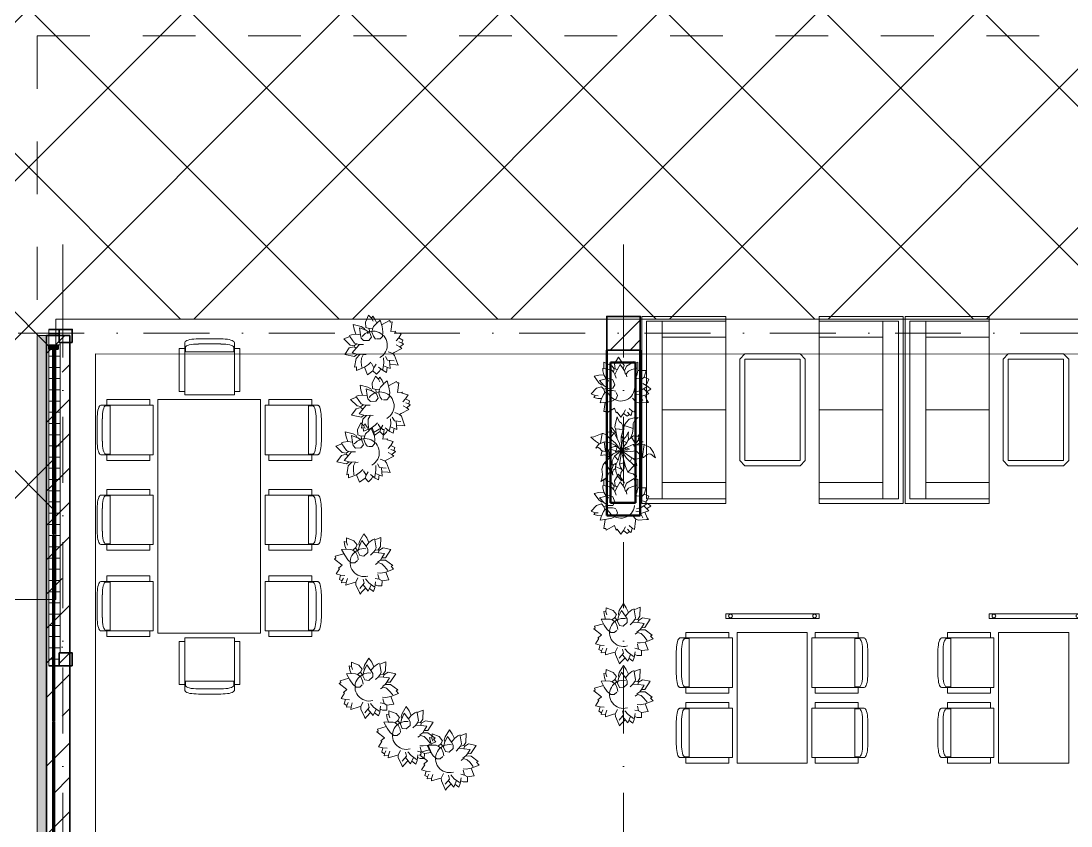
# Model space of a CAD drawing. Header units: millimetres. Extents: x -34838 to 729576, y -214038 to 121482.
# Drawn here: x 525731 to 536970, y -47505 to -38895 of the extents above; entities that cross this region are included whole.
import ezdxf
from ezdxf.enums import TextEntityAlignment as Align

# ---------------------------------------------------------------- set-up
doc = ezdxf.new("R2010")
doc.units = ezdxf.units.MM
doc.header["$MEASUREMENT"] = 0
doc.linetypes.add('Штриховая', pattern=[1128.888893, 564.444447, -564.444447])
doc.linetypes.add('Штрихпунктирная', pattern=[1340.555525, 705.555534, -352.777767, 0, -282.222223])
for name, color, linetype, lineweight in [('0_Ном._пера__150', 7, 'Continuous', 50), ('_ ГП _СПОРУДИ.3Д_Ном._пера__1', 7, 'Continuous', 13), ('А _ ОСІ КООРДИНАЦІЙНІ.3D_Ном._пера__105', 7, 'Continuous', 13), ('А _ ОСІ КООРДИНАЦІЙНІ.3D_Ном._пера__25', 7, 'Continuous', 0), ('АБ _ 0 _ СТІНИ _ ЗОВНІШНІ .3D_Ном._пера__1', 7, 'Continuous', 13), ('АБ _ 0 _ СТІНИ _ ЗОВНІШНІ .3D_Ном._пера__27', 7, 'Continuous', 35), ('АБ _ 0 _ СТІНИ _ ЗОВНІШНІ .3D_Ном._пера__67', 7, 'Continuous', 15), ('АБ _ 0 _ СТІНИ _ НАВІСНІ .3D_Ном._пера__27', 7, 'Continuous', 35), ('АБ _ 1 _ КОЛОНИ _ КБ.3D_Ном._пера__28', 7, 'Continuous', 35), ('АП _ 0 _ МЕБЛІ .3D_Ном._пера__1', 7, 'Continuous', 13), ('АП _ 0 _ МЕБЛІ .3D_Ном._пера__19', 255, 'Continuous', 13), ('АП _ ТЕП _ ЗОНИ ПРИМІЩЕНЬ .3D_Ном._пера__122', 255, 'Continuous', 0)]:
    doc.layers.add(name, color=color, linetype=linetype, lineweight=lineweight)
for name, color, linetype, lineweight, true_color in [('0_Ном._пера__54', 7, 'Continuous', 15, 0x5f5f5f), ('_ ГП _СПОРУДИ.3Д_Ном._пера__253', 7, 'Continuous', 13, 0xdadada), ('АП _ 0 _ ОБЛАДНАННЯ (НИЖНЄ).3D_Ном._пера__4', 7, 'Continuous', 15, 0x969696)]:
    doc.layers.add(name, color=color, linetype=linetype, lineweight=lineweight, true_color=true_color)
for name, color, linetype in [('_ ГП _СПОРУДИ.3Д', 7, 'Continuous'), ('А _ ОСІ КООРДИНАЦІЙНІ.3D', 7, 'Continuous'), ('АБ _ 0 _ СТІНИ _ ЗОВНІШНІ .3D', 7, 'Continuous'), ('АБ _ 0 _ СТІНИ _ НАВІСНІ .3D', 7, 'Continuous'), ('АБ _ 1 _ КОЛОНИ _ КБ.3D', 7, 'Continuous'), ('АП _ 0 _ МЕБЛІ .3D', 7, 'Continuous'), ('АП _ 0 _ ОБЛАДНАННЯ (НИЖНЄ).3D', 7, 'Continuous')]:
    doc.layers.add(name, color=color, linetype=linetype)
doc.styles.add('СГЕНЕРИР_СТИЛЬ_1', font='Arial.ttf')
pattern_1 = [(0, (0, 0), (0, 120), [])]
pattern_2 = [(45, (0, 0), (-318.198, 318.198), []), (45, (-106.07, 106.07), (-318.198, 318.198), [])]

# ---------------------------------------------------------------- blocks, each defined once
blk = doc.blocks.new('Перекрытие_2_4', base_point=(-3125, 12148))
at = {"layer": '_ ГП _СПОРУДИ.3Д_Ном._пера__253', "linetype": 'Continuous', "lineweight": 13, "true_color": 0xdadada}
h = blk.add_hatch(dxfattribs=at)
h.set_pattern_fill('Г___ТРОТУАРИ_М500_0004', color=254, style=0, pattern_type=2)
h.set_pattern_definition([(45, (-275, 12150), (-848.528, 848.528), []), (315, (-275, 12150), (848.528, 848.528), [])])
h.paths.add_polyline_path([(-3125, 12148), (-3125, 10008), (-2650, 9430), (-2650, 9150), (-75, 9150), (-75, 12150), (70932, 12150), (96193, 12150), (96203, 17088), (94983, 22022), (80176, 15996), (78930, 17528), (76339, 16080), (47497, 16080), (47497, 16180), (42497, 16180), (42497, 16080), (32905, 16080), (30405, 16080), (-1129, 16080), (-3125, 16080), (-3125, 12148)])
at = {"layer": '_ ГП _СПОРУДИ.3Д_Ном._пера__1', "color": 7, "linetype": 'Continuous', "lineweight": 13, "flags": 128}
blk.add_lwpolyline([(-3125, 12148), (-3125, 10008), (-2650, 9430), (-2650, 9150), (-75, 9150), (-75, 12150), (70932, 12150), (96193, 12150), (96203, 17088), (94983, 22022), (80176, 15996), (78930, 17528), (76339, 16080), (47497, 16080), (47497, 16180), (42497, 16180), (42497, 16080), (32905, 16080), (30405, 16080), (-1129, 16080), (-3125, 16080), (-3125, 12148)], close=True, dxfattribs=at)
blk = doc.blocks.new('Стена_6_4', base_point=(-100, -2075))
at = {"layer": 'АБ _ 0 _ СТІНИ _ ЗОВНІШНІ .3D', "linetype": 'Continuous', "lineweight": 0, "true_color": 0x000000}
h = blk.add_hatch(dxfattribs=at)
h.set_pattern_fill('М___ІЗОЛЯЦІЯ_ПІНОПЛАСТ_0004', color=18, style=0, pattern_type=2)
h.set_pattern_definition([(90, (0, 0), (-86.60254, 0), [50, -100]), (90, (-43.3, 75), (-86.60254, 0), [50, -100]), (150, (-2e-13, 50), (43.3013, 75), [50, -100]), (150, (-86.6, 50), (43.3013, 75), [50, -100]), (210, (0, 0), (-43.3013, 75), [50, -100]), (210, (-86.6, -3e-13), (-43.3013, 75), [50, -100])])
h.paths.add_polyline_path([(-275, 11975), (-275, -1950), (-175, -1950), (-175, 11975)])
h = blk.add_hatch(dxfattribs=at)
h.set_pattern_fill('М___БЕТОН_АРМОВАНИЙ___З__C5', color=18, style=0, pattern_type=2)
h.set_pattern_definition([(45, (0, 0), (-367.696, 367.696), []), (45, (-183.85, 183.85), (-367.696, 367.696), [390, -130, 0, -130])])
h.paths.add_polyline_path([(-175, 11975), (-175, -1950), (75, -1950), (75, 11975)])
at = {"layer": 'АБ _ 0 _ СТІНИ _ ЗОВНІШНІ .3D_Ном._пера__27', "color": 7, "linetype": 'Continuous', "lineweight": 35}
for p, q in [((-175, 11975), (-175, -1950)), ((75, -1950), (75, 11975))]:
    blk.add_line(p, q, dxfattribs=at)
at = {"layer": 'АБ _ 0 _ СТІНИ _ ЗОВНІШНІ .3D_Ном._пера__27', "color": 7, "linetype": 'Continuous', "lineweight": 35, "flags": 128}
blk.add_lwpolyline([(-175, 11975), (75, 11975)], dxfattribs=at)
at = {"layer": 'АБ _ 0 _ СТІНИ _ ЗОВНІШНІ .3D_Ном._пера__67', "color": 7, "linetype": 'Continuous', "lineweight": 15}
blk.add_line((-275, 11975), (-275, -1950), dxfattribs=at)
at = {"layer": 'АБ _ 0 _ СТІНИ _ ЗОВНІШНІ .3D_Ном._пера__67', "color": 7, "linetype": 'Continuous', "lineweight": 15, "flags": 128}
for points in [[(-275, 11975), (-175, 11975)], [(-275, -1950), (-175, -1950)]]:
    blk.add_lwpolyline(points, dxfattribs=at)
blk = doc.blocks.new('Стена_11_4', base_point=(-30, 5050))
at = {"layer": 'АБ _ 0 _ СТІНИ _ ЗОВНІШНІ .3D', "linetype": 'Continuous', "lineweight": 0, "true_color": 0x000000}
h = blk.add_hatch(dxfattribs=at)
h.set_pattern_fill('М___ФАНЕРА_1_0004', color=18, style=0, pattern_type=2)
h.set_pattern_definition(pattern_1)
h.paths.add_polyline_path([(-40, 12040), (-150, 12040), (-150, 8440), (-30, 8440), (-40, 8440), (-40, 8580), (-30, 8580), (-30, 11900), (-40, 11900)])
h = blk.add_hatch(dxfattribs=at)
h.set_pattern_fill('М___ФАНЕРА_1_0004', color=18, style=0, pattern_type=2)
h.set_pattern_definition(pattern_1)
h.paths.add_polyline_path([(-150, 5050), (-150, 1400), (-30, 1400), (-40, 1400), (-40, 1540), (-30, 1540), (-30, 4910), (-40, 4910), (-40, 5050)])
at = {"layer": 'АБ _ 0 _ СТІНИ _ ЗОВНІШНІ .3D_Ном._пера__1', "color": 7, "linetype": 'Continuous', "lineweight": 13, "flags": 128}
for points in [[(-150, 12040), (-150, 8440)], [(-30, 11900), (-30, 8580)], [(-150, 5050), (-150, 1400)], [(-30, 4910), (-30, 1540)]]:
    blk.add_lwpolyline(points, dxfattribs=at)
at = {"layer": 'АБ _ 0 _ СТІНИ _ ЗОВНІШНІ .3D_Ном._пера__27', "color": 7, "linetype": 'Continuous', "lineweight": 35}
for p, q in [((-30, 8440), (-150, 8440)), ((-40, 5050), (-150, 5050))]:
    blk.add_line(p, q, dxfattribs=at)
at = {"layer": 'АБ _ 0 _ СТІНИ _ ЗОВНІШНІ .3D_Ном._пера__27', "color": 7, "linetype": 'Continuous', "lineweight": 35, "flags": 128}
for points in [[(-40, 12040), (-150, 12040)], [(-150, 1400), (-30, 1400)]]:
    blk.add_lwpolyline(points, dxfattribs=at)
blk = doc.blocks.new('Колонна_1_4', base_point=(6000, 12000))
at = {"layer": 'АБ _ 1 _ КОЛОНИ _ КБ.3D', "linetype": 'Continuous', "lineweight": 0, "true_color": 0x000000}
h = blk.add_hatch(dxfattribs=at)
h.set_pattern_fill('М___МЕТАЛ_СТАЛЬ_0004', color=18, style=0, pattern_type=2)
h.set_pattern_definition(pattern_2)
h.paths.add_polyline_path([(5820, 11820), (6180, 11820), (6180, 12180), (5820, 12180)])
at = {"layer": 'АБ _ 1 _ КОЛОНИ _ КБ.3D_Ном._пера__28', "color": 7, "linetype": 'Continuous', "lineweight": 35, "flags": 128}
blk.add_lwpolyline([(5820, 11820), (6180, 11820), (6180, 12180), (5820, 12180)], close=True, dxfattribs=at)
blk = doc.blocks.new('Колонна_39_4', base_point=(30, 8510))
at = {"layer": 'АБ _ 1 _ КОЛОНИ _ КБ.3D', "linetype": 'Continuous', "lineweight": 0, "true_color": 0x000000}
h = blk.add_hatch(dxfattribs=at)
h.set_pattern_fill('М___МЕТАЛ_СТАЛЬ_0004', color=18, style=0, pattern_type=2)
h.set_pattern_definition(pattern_2)
h.paths.add_polyline_path([(100, 8440), (100, 8580), (-40, 8580), (-40, 8440)])
at = {"layer": 'АБ _ 1 _ КОЛОНИ _ КБ.3D_Ном._пера__28', "color": 7, "linetype": 'Continuous', "lineweight": 35, "flags": 128}
blk.add_lwpolyline([(100, 8440), (-40, 8440), (-40, 8580), (100, 8580)], close=True, dxfattribs=at)
blk = doc.blocks.new('Колонна_43_4', base_point=(30, 11970))
at = {"layer": 'АБ _ 1 _ КОЛОНИ _ КБ.3D', "linetype": 'Continuous', "lineweight": 0, "true_color": 0x000000}
h = blk.add_hatch(dxfattribs=at)
h.set_pattern_fill('М___МЕТАЛ_СТАЛЬ_0004', color=18, style=0, pattern_type=2)
h.set_pattern_definition(pattern_2)
h.paths.add_polyline_path([(100, 11900), (100, 12040), (-40, 12040), (-40, 11900)])
at = {"layer": 'АБ _ 1 _ КОЛОНИ _ КБ.3D_Ном._пера__28', "color": 7, "linetype": 'Continuous', "lineweight": 35, "flags": 128}
blk.add_lwpolyline([(100, 11900), (-40, 11900), (-40, 12040), (100, 12040)], close=True, dxfattribs=at)
blk = doc.blocks.new('Модель Комнатного Растения 22')
at = {"layer": 'АП _ 0 _ ОБЛАДНАННЯ (НИЖНЄ).3D_Ном._пера__4', "color": 252, "linetype": 'Continuous', "lineweight": 15, "true_color": 0x969696}
for p, q in [((-183, 176), (-183, 267)), ((-183, 267), (-146, 254)), ((-146, 254), (-144, 273)), ((-144, 273), (-62, 224)), ((-37, 231), (23, 319)), ((-25, 196), (-37, 231)), ((-25, 196), (7, 240)), ((7, 240), (39, 183)), ((23, 319), (68, 249)), ((68, 249), (60, 196)), ((71, 193), (94, 228)), ((94, 228), (182, 267)), ((182, 267), (182, 199)), ((-252, 105), (-271, 176)), ((-271, 176), (-183, 176)), ((-183, 177), (-171, 124)), ((-174, 203), (-119, 186)), ((-171, 124), (-157, 93)), ((-119, 186), (-83, 170)), ((-83, 170), (-57, 139)), ((-57, 139), (-65, 107)), ((-62, 224), (-40, 172)), ((-40, 172), (-50, 134)), ((-40, 172), (-25, 196)), ((60, 196), (39, 183)), ((39, 183), (64, 135)), ((64, 135), (48, 95)), ((64, 135), (79, 161)), ((79, 161), (71, 193)), ((96, 179), (77, 157)), ((182, 199), (96, 179)), ((179, 129), (155, 86)), ((191, 174), (179, 129)), ((179, 129), (234, 126)), ((192, 201), (191, 174)), ((234, 126), (286, 115)), ((286, 115), (234, 45)), ((-323, -22), (-291, 5)), ((-302, 84), (-252, 105)), ((-302, 84), (-284, 42)), ((-291, 5), (-238, 37)), ((-284, 42), (-265, 21)), ((-279, 3), (-218, -35)), ((-252, 105), (-226, 83)), ((-226, 83), (-172, 90)), ((-226, 83), (-201, 48)), ((84, 78), (64, 24)), ((64, 24), (86, -13)), ((118, 92), (84, 78)), ((155, 86), (118, 92)), ((136, -15), (177, 14)), ((227, 68), (155, 86)), ((177, 14), (227, 68)), ((181, -25), (205, 3)), ((206, 24), (184, 21)), ((205, 3), (259, -14)), ((234, 45), (206, 24)), ((-323, -22), (-277, -50)), ((-300, -73), (-247, -19)), ((-300, -73), (-216, -100)), ((-284, -145), (-258, -87)), ((-238, -145), (-205, -82)), ((-218, -35), (-168, -52)), ((-205, -82), (-161, -76)), ((35, -92), (48, -58)), ((50, -127), (35, -92)), ((87, -38), (51, -46)), ((86, -13), (136, -15)), ((134, -39), (87, -38)), ((170, -62), (134, -39)), ((152, -17), (181, -25)), ((181, -25), (170, -62)), ((185, -79), (170, -62)), ((206, -127), (185, -79)), ((274, -92), (240, -94)), ((288, -112), (244, -122)), ((259, -14), (315, -74)), ((315, -74), (274, -92)), ((274, -92), (288, -112)), ((-296, -166), (-284, -145)), ((-277, -166), (-296, -166)), ((-277, -166), (-187, -170)), ((-187, -170), (-161, -160)), ((-161, -160), (-125, -121)), ((-161, -160), (-158, -178)), ((-158, -178), (-149, -270)), ((94, -150), (50, -127)), ((150, -162), (94, -150)), ((221, -170), (150, -162)), ((179, -261), (168, -164)), ((244, -122), (205, -124)), ((205, -124), (221, -170)), ((-149, -270), (-124, -257)), ((-124, -257), (-89, -229)), ((-124, -257), (-111, -304)), ((-111, -304), (-93, -293)), ((-93, -293), (-71, -268)), ((-93, -293), (-68, -313)), ((-68, -313), (-30, -283)), ((-30, -283), (-50, -244)), ((-30, -283), (0, -323)), ((0, -323), (38, -268)), ((38, -268), (48, -277)), ((48, -277), (65, -228)), ((65, -228), (155, -280)), ((155, -280), (160, -262)), ((160, -262), (179, -261))]:
    blk.add_line(p, q, dxfattribs=at)
blk.add_arc((0, 0), 150, 186.1323, 29.8574, dxfattribs=at)
blk = doc.blocks.new('Модель Комнатного Растения 22_2')
at = {"layer": 'АП _ 0 _ ОБЛАДНАННЯ (НИЖНЄ).3D_Ном._пера__4', "color": 252, "linetype": 'Continuous', "lineweight": 15, "true_color": 0x969696}
for p, q in [((-182, 353), (-138, 349)), ((-182, 353), (-147, 326)), ((-182, 353), (-138, 349)), ((-182, 353), (-147, 326)), ((-138, 349), (-87, 334)), ((-138, 349), (-87, 334)), ((19, 309), (37, 339)), ((19, 309), (37, 339)), ((37, 339), (41, 361)), ((37, 339), (41, 361)), ((41, 361), (64, 279)), ((41, 361), (64, 279)), ((-147, 326), (-128, 291)), ((-147, 326), (-128, 291)), ((-128, 291), (-128, 235)), ((-128, 291), (-128, 235)), ((-128, 235), (-34, 268)), ((-128, 235), (-34, 268)), ((-128, 235), (-120, 186)), ((-128, 235), (-120, 186)), ((-87, 334), (-52, 301)), ((-87, 334), (-52, 301)), ((-52, 301), (-34, 268)), ((-52, 301), (-34, 268)), ((-34, 268), (-21, 170)), ((-34, 268), (-21, 170)), ((-20, 224), (57, 233)), ((-20, 224), (57, 233)), ((-19, 227), (-18, 266)), ((-19, 227), (-18, 266)), ((-19, 227), (62, 234)), ((-19, 227), (62, 234)), ((-18, 266), (-4, 294)), ((-18, 266), (-4, 294)), ((-4, 294), (19, 309)), ((-4, 294), (19, 309)), ((44, 133), (62, 234)), ((44, 133), (62, 234)), ((62, 234), (66, 246)), ((62, 234), (66, 246)), ((63, 197), (95, 240)), ((63, 197), (95, 240)), ((64, 279), (66, 246)), ((64, 279), (66, 246)), ((95, 240), (115, 257)), ((95, 240), (115, 257)), ((98, 199), (115, 257)), ((98, 199), (115, 257)), ((-198, 174), (-183, 155)), ((-198, 174), (-182, 107)), ((-198, 174), (-183, 155)), ((-198, 174), (-182, 107)), ((-183, 155), (-158, 154)), ((-183, 155), (-158, 154)), ((-158, 154), (-132, 156)), ((-158, 154), (-132, 156)), ((-154, 73), (-109, 142)), ((-154, 73), (-109, 142)), ((-132, 156), (-109, 142)), ((-132, 156), (-109, 142)), ((-120, 186), (-100, 134)), ((-120, 186), (-100, 134)), ((-109, 142), (-73, 108)), ((-109, 142), (-73, 108)), ((-79, 124), (-75, 165)), ((-79, 124), (-75, 165)), ((-79, 124), (-62, 82)), ((-79, 124), (-62, 82)), ((-78, 202), (-75, 165)), ((-78, 202), (-49, 148)), ((-78, 202), (-75, 165)), ((-78, 202), (-49, 148)), ((-49, 148), (-16, 107)), ((-49, 148), (-16, 107)), ((-21, 170), (-17, 110)), ((-21, 170), (-17, 110)), ((-20, 224), (0, 148)), ((-20, 224), (0, 148)), ((-19, 146), (-9, 148)), ((-19, 146), (-9, 148)), ((-17, 136), (-8, 138)), ((-17, 136), (-8, 138)), ((-9, 148), (-1, 148)), ((-9, 148), (-1, 148)), ((-8, 138), (-2, 138)), ((-8, 138), (-2, 138)), ((-2, 23), (0, 148)), ((-2, 23), (0, 148)), ((20, 85), (75, 190)), ((20, 85), (75, 190)), ((48, 148), (51, 146)), ((48, 148), (51, 146)), ((52, 177), (63, 197)), ((52, 177), (63, 197)), ((59, 79), (121, 129)), ((59, 79), (121, 129)), ((75, 190), (121, 129)), ((75, 190), (121, 129)), ((76, 188), (99, 198)), ((76, 188), (99, 198)), ((99, 198), (117, 199)), ((99, 198), (117, 199)), ((117, 199), (140, 197)), ((117, 199), (140, 197)), ((121, 129), (139, 146)), ((121, 129), (139, 146)), ((139, 146), (152, 174)), ((139, 146), (152, 174)), ((140, 197), (159, 206)), ((140, 197), (159, 206)), ((148, 165), (193, 182)), ((148, 165), (193, 182)), ((152, 174), (159, 206)), ((152, 174), (159, 206)), ((193, 182), (204, 183)), ((193, 182), (204, 183)), ((204, 183), (222, 78)), ((204, 183), (258, 162)), ((204, 183), (222, 78)), ((204, 183), (258, 162)), ((258, 162), (294, 147)), ((258, 162), (294, 147)), ((276, 102), (324, 145)), ((276, 102), (324, 145)), ((294, 147), (324, 145)), ((294, 147), (324, 145)), ((-345, -21), (-312, 33)), ((-345, -21), (-312, 33)), ((-312, 33), (-247, 65)), ((-312, 33), (-247, 65)), ((-247, 65), (-230, -64)), ((-247, 65), (-156, 58)), ((-247, 65), (-230, -64)), ((-247, 65), (-156, 58)), ((-237, 94), (-212, 98)), ((-237, 94), (-212, 98)), ((-237, 94), (-196, 79)), ((-237, 94), (-196, 79)), ((-212, 98), (-183, 110)), ((-212, 98), (-183, 110)), ((-196, 79), (-167, 60)), ((-196, 79), (-167, 60)), ((-182, 107), (-154, 73)), ((-182, 107), (-154, 73)), ((-156, 58), (-137, 54)), ((-156, 58), (-137, 54)), ((-154, 73), (-119, 63)), ((-154, 73), (-119, 63)), ((-140, 42), (-132, 66)), ((-140, 42), (-132, 66)), ((-119, 63), (-59, 31)), ((-119, 63), (-59, 31)), ((-88, 16), (-48, 34)), ((-88, 16), (-48, 34)), ((-88, 16), (-72, 6)), ((-88, 16), (-72, 6)), ((-72, 6), (-49, 7)), ((-72, 6), (-49, 7)), ((-64, 83), (-16, 107)), ((-64, 83), (-16, 107)), ((-64, 83), (-62, 82)), ((-64, 83), (-62, 82)), ((-62, 82), (-16, 107)), ((-62, 82), (-16, 107)), ((-62, 82), (-27, 42)), ((-62, 82), (-27, 42)), ((-49, 7), (-48, 34)), ((-49, 7), (-48, 34)), ((-49, 7), (-1, -2)), ((-49, 7), (-1, -2)), ((-48, 34), (-6, 2)), ((-48, 34), (-6, 2)), ((-27, 42), (-8, 12)), ((-27, 42), (-8, 12)), ((-16, 107), (0, 5)), ((-16, 107), (0, 5)), ((-6, 12), (1, -2)), ((-6, 12), (1, -2)), ((-5, 1), (1, -2)), ((-5, 1), (1, -2)), ((0, 4), (20, 85)), ((0, 4), (20, 85)), ((0, 3), (17, 17)), ((0, 3), (17, 17)), ((0, 0), (8, 2)), ((0, 0), (8, 2)), ((7, 9), (59, 79)), ((7, 9), (59, 79)), ((8, 8), (43, 42)), ((8, 8), (43, 42)), ((43, 42), (56, -12)), ((43, 42), (71, 42)), ((43, 42), (56, -12)), ((43, 42), (71, 42)), ((47, 43), (64, 57)), ((47, 43), (64, 57)), ((64, 57), (118, 83)), ((64, 57), (118, 83)), ((65, -3), (82, 4)), ((65, -3), (82, 4)), ((71, 42), (104, 33)), ((71, 42), (104, 33)), ((82, 4), (123, 18)), ((82, 4), (123, 18)), ((104, 33), (123, 18)), ((104, 33), (123, 18)), ((110, 13), (137, 8)), ((110, 13), (137, 8)), ((118, 83), (181, 93)), ((118, 83), (181, 93)), ((130, -71), (137, 6)), ((130, -71), (137, 6)), ((137, 8), (167, -10)), ((137, 8), (167, -10)), ((167, -10), (181, 93)), ((167, -10), (181, 93)), ((181, 93), (243, 66)), ((181, 93), (243, 66)), ((188, -8), (211, 0)), ((188, -8), (211, 0)), ((211, 0), (229, 21)), ((211, 0), (229, 21)), ((229, 21), (247, 33)), ((229, 21), (247, 33)), ((233, 71), (276, 102)), ((233, 71), (276, 102)), ((243, 66), (271, 27)), ((243, 66), (271, 27)), ((247, 33), (271, 27)), ((247, 33), (271, 27)), ((-368, -78), (-345, -21)), ((-368, -78), (-345, -21)), ((-368, -78), (-317, -37)), ((-368, -78), (-317, -37)), ((-317, -37), (-297, -35)), ((-317, -37), (-297, -35)), ((-297, -35), (-277, -43)), ((-297, -35), (-277, -43)), ((-277, -43), (-257, -61)), ((-277, -43), (-257, -61)), ((-257, -61), (-234, -69)), ((-257, -61), (-234, -69)), ((-246, -75), (-213, -57)), ((-246, -75), (-213, -57)), ((-246, -75), (-158, -93)), ((-246, -75), (-158, -93)), ((-213, -57), (-160, -2)), ((-213, -57), (-160, -2)), ((-164, -137), (-153, -110)), ((-164, -137), (-153, -110)), ((-160, -2), (-158, -93)), ((-160, -2), (-73, -15)), ((-160, -2), (-158, -93)), ((-160, -2), (-73, -15)), ((-158, -93), (-118, -82)), ((-158, -93), (-118, -82)), ((-153, -110), (-129, -86)), ((-153, -110), (-129, -86)), ((-141, -160), (-58, -82)), ((-141, -160), (-58, -82)), ((-118, -82), (-9, -4)), ((-118, -82), (-9, -4)), ((-114, -82), (-98, -117)), ((-114, -82), (-98, -117)), ((-73, -15), (-9, -4)), ((-73, -15), (-9, -4)), ((-72, -14), (-71, -14)), ((-72, -14), (-71, -14)), ((-65, -13), (-63, -12)), ((-65, -13), (-63, -12)), ((-59, -11), (-54, -10)), ((-59, -11), (-54, -10)), ((-58, -82), (-5, -2)), ((-58, -82), (-5, -2)), ((-52, -10), (-20, -3)), ((-52, -10), (-20, -3)), ((-35, -126), (-1, -2)), ((-35, -126), (-1, -2)), ((-4, -1), (-2, -1)), ((-4, -1), (-2, -1)), ((-3, -1), (-1, -2)), ((-3, -1), (-1, -2)), ((-1, -2), (2, -64)), ((-1, -2), (2, -64)), ((2, -64), (17, -144)), ((2, -64), (17, -144)), ((4, -2), (28, -1)), ((4, -2), (28, -1)), ((4, -9), (18, -49)), ((4, -9), (18, -49)), ((6, -6), (70, -59)), ((6, -6), (70, -59)), ((10, -3), (84, -34)), ((10, -3), (84, -34)), ((18, -49), (31, -104)), ((18, -49), (31, -104)), ((28, -1), (56, -12)), ((28, -1), (56, -12)), ((31, -104), (70, -59)), ((31, -104), (70, -59)), ((31, -104), (48, -130)), ((31, -104), (48, -130)), ((56, -12), (65, -3)), ((56, -12), (65, -3)), ((70, -59), (97, -110)), ((70, -59), (97, -110)), ((84, -34), (175, -128)), ((84, -34), (175, -128)), ((97, -110), (97, -158)), ((97, -110), (97, -158)), ((109, -58), (130, -71)), ((109, -58), (130, -71)), ((110, -62), (111, -59)), ((110, -62), (111, -59)), ((130, -71), (149, -55)), ((130, -71), (149, -55)), ((149, -55), (178, -47)), ((149, -55), (178, -47)), ((167, -10), (188, -8)), ((167, -10), (188, -8)), ((178, -47), (219, -52)), ((178, -47), (219, -52)), ((198, -4), (208, -14)), ((198, -4), (208, -14)), ((208, -14), (219, -52)), ((208, -14), (219, -52)), ((-168, -160), (-164, -137)), ((-168, -160), (-164, -137)), ((-168, -160), (-127, -146)), ((-168, -160), (-127, -146)), ((-159, -246), (-157, -201)), ((-159, -246), (-157, -201)), ((-157, -201), (-141, -160)), ((-157, -201), (-141, -160)), ((-141, -160), (-70, -230)), ((-141, -160), (-70, -230)), ((-70, -230), (-45, -172)), ((-70, -230), (-45, -172)), ((-45, -172), (-35, -132)), ((-45, -172), (-35, -132)), ((-38, -144), (-34, -146)), ((-38, -144), (-34, -146)), ((-35, -126), (-31, -192)), ((-35, -126), (17, -144)), ((-35, -126), (-31, -192)), ((-35, -126), (17, -144)), ((-31, -192), (-17, -218)), ((-31, -192), (-17, -218)), ((-17, -218), (7, -178)), ((-17, -218), (7, -178)), ((-13, -213), (3, -235)), ((-13, -213), (3, -235)), ((-7, -202), (61, -170)), ((-7, -202), (61, -170)), ((7, -178), (17, -144)), ((7, -178), (17, -144)), ((38, -270), (58, -220)), ((38, -270), (58, -220)), ((48, -130), (73, -147)), ((48, -130), (73, -147)), ((51, -133), (61, -170)), ((51, -133), (61, -170)), ((57, -152), (68, -144)), ((57, -152), (68, -144)), ((58, -220), (61, -170)), ((58, -220), (61, -170)), ((61, -191), (84, -208)), ((61, -191), (84, -208)), ((73, -147), (97, -158)), ((73, -147), (97, -158)), ((83, -153), (110, -228)), ((83, -153), (110, -228)), ((84, -208), (91, -238)), ((84, -208), (91, -238)), ((90, -263), (105, -216)), ((90, -263), (105, -216)), ((110, -228), (175, -128)), ((110, -228), (175, -128)), ((175, -128), (191, -152)), ((175, -128), (191, -152)), ((191, -152), (206, -198)), ((191, -152), (206, -198)), ((200, -257), (206, -198)), ((200, -257), (206, -198)), ((-165, -282), (-159, -246)), ((-165, -282), (-159, -246)), ((-165, -282), (-130, -250)), ((-165, -282), (-130, -250)), ((-130, -250), (-100, -241)), ((-130, -250), (-100, -241)), ((-100, -241), (-70, -230)), ((-100, -241), (-70, -230)), ((-4, -323), (38, -270)), ((-4, -323), (38, -270)), ((-4, -323), (8, -276)), ((-4, -323), (8, -276)), ((3, -235), (8, -276)), ((3, -235), (8, -276)), ((90, -263), (91, -238)), ((90, -263), (91, -238)), ((110, -228), (132, -237)), ((110, -228), (132, -237)), ((132, -237), (142, -262)), ((132, -237), (142, -262)), ((142, -262), (158, -293)), ((142, -262), (158, -293)), ((158, -293), (219, -330)), ((158, -293), (219, -330)), ((200, -257), (205, -306)), ((200, -257), (205, -306)), ((205, -306), (219, -330)), ((205, -306), (219, -330))]:
    blk.add_line(p, q, dxfattribs=at)
blk = doc.blocks.new('Диван 22')
at = {"layer": 'АП _ 0 _ МЕБЛІ .3D_Ном._пера__1', "color": 7, "linetype": 'Continuous', "lineweight": 13}
for p, q in [((2000, 900), (0, 900)), ((0, 900), (0, 0)), ((2000, 0), (2000, 900)), ((50, 0), (50, 850)), ((50, 850), (1950, 850)), ((1950, 850), (1950, 0)), ((50, 680), (1950, 680)), ((222, 0), (222, 680)), ((1000, 0), (1000, 680)), ((1778, 0), (1778, 680)), ((0, 0), (2000, 0))]:
    blk.add_line(p, q, dxfattribs=at)
blk = doc.blocks.new('Стол Дизайнерский 03 22')
at = {"layer": 'АП _ 0 _ МЕБЛІ .3D_Ном._пера__1', "color": 7, "linetype": 'Continuous', "lineweight": 13}
for p, q in [((57, 700), (0, 646)), ((1143, 700), (57, 700)), ((1200, 646), (1143, 700)), ((0, 646), (0, 54)), ((1143, 646), (57, 646)), ((57, 646), (57, 54)), ((1143, 54), (1143, 646)), ((1200, 54), (1200, 646)), ((0, 54), (57, 0)), ((57, 54), (1143, 54)), ((57, 0), (1143, 0)), ((1143, 0), (1200, 54))]:
    blk.add_line(p, q, dxfattribs=at)
blk = doc.blocks.new('Модульная Офисная Перегородка 22')
at = {"layer": 'АП _ 0 _ ОБЛАДНАННЯ (НИЖНЄ).3D_Ном._пера__4', "color": 252, "linetype": 'Continuous', "lineweight": 15, "true_color": 0x969696}
for p, q in [((1000, 50), (0, 50)), ((0, 50), (0, 0)), ((0, 0), (1000, 0)), ((1000, 0), (1000, 50))]:
    blk.add_line(p, q, dxfattribs=at)
for centre, start, end in [((50, 25), 0, 180), ((50, 25), 180, 0), ((950, 25), 0, 180), ((950, 25), 180, 0)]:
    blk.add_arc(centre, 20, start, end, dxfattribs=at)
blk = doc.blocks.new('Стол Обеденный 01 22')
at = {"layer": 'АП _ 0 _ МЕБЛІ .3D_Ном._пера__1', "color": 7, "linetype": 'Continuous', "lineweight": 13}
for p, q in [((1400, 750), (0, 750)), ((0, 750), (0, 0)), ((1400, 0), (1400, 750)), ((0, 0), (1400, 0))]:
    blk.add_line(p, q, dxfattribs=at)
at = {"layer": 'АП _ 0 _ МЕБЛІ .3D_Ном._пера__19', "color": 255, "linetype": 'Continuous', "lineweight": 13}
for p, q in [((1400, 750), (0, 750)), ((0, 750), (0, 0)), ((1400, 0), (1400, 750)), ((0, 0), (1400, 0))]:
    blk.add_line(p, q, dxfattribs=at)
blk = doc.blocks.new('Кресло 01 22_2')
at = {"layer": 'АП _ 0 _ МЕБЛІ .3D_Ном._пера__1', "color": 7, "linetype": 'Continuous', "lineweight": 13}
for p, q in [((63, 567), (60, 561)), ((64, 569), (63, 568)), ((63, 568), (63, 567)), ((71, 576), (64, 570)), ((64, 570), (64, 569)), ((72, 576), (71, 576)), ((82, 582), (72, 576)), ((83, 582), (82, 582)), ((97, 587), (83, 582)), ((114, 592), (97, 587)), ((115, 592), (114, 592)), ((135, 595), (115, 592)), ((157, 598), (135, 595)), ((180, 599), (157, 598)), ((205, 600), (180, 599)), ((445, 600), (205, 600)), ((470, 599), (445, 600)), ((493, 598), (470, 599)), ((515, 595), (493, 598)), ((535, 592), (515, 595)), ((536, 592), (535, 592)), ((553, 587), (536, 592)), ((567, 582), (553, 587)), ((568, 582), (567, 582)), ((578, 576), (568, 582)), ((579, 576), (578, 576)), ((586, 570), (579, 576)), ((586, 569), (586, 570)), ((587, 568), (586, 569)), ((587, 567), (587, 568)), ((590, 561), (587, 567)), ((60, 498), (0, 498)), ((0, 498), (0, 36)), ((60, 561), (60, 559)), ((60, 559), (60, 559)), ((60, 559), (60, 498)), ((60, 36), (60, 498)), ((60, 462), (590, 462)), ((67, 462), (67, 510)), ((205, 545), (445, 545)), ((583, 462), (583, 510)), ((590, 559), (590, 561)), ((590, 498), (590, 559)), ((590, 559), (590, 559)), ((650, 498), (590, 498)), ((590, 36), (590, 498)), ((650, 36), (650, 498)), ((0, 36), (60, 36)), ((60, 36), (60, 0)), ((60, 0), (590, 0)), ((590, 0), (590, 36)), ((590, 36), (650, 36))]:
    blk.add_line(p, q, dxfattribs=at)
for centre, start_param, end_param in [((205, 510), 1.570796, 3.141593), ((445, 510), 0, 1.570796)]:
    blk.add_ellipse(centre, major_axis=(137, 0), ratio=0.252258, start_param=start_param, end_param=end_param, dxfattribs=at)
blk = doc.blocks.new('Стол Обеденный 01 22_3')
at = {"layer": 'АП _ 0 _ МЕБЛІ .3D_Ном._пера__1', "color": 7, "linetype": 'Continuous', "lineweight": 13}
for p, q in [((2500, 1100), (0, 1100)), ((0, 1100), (0, 0)), ((2500, 0), (2500, 1100)), ((0, 0), (2500, 0))]:
    blk.add_line(p, q, dxfattribs=at)
at = {"layer": 'АП _ 0 _ МЕБЛІ .3D_Ном._пера__19', "color": 255, "linetype": 'Continuous', "lineweight": 13}
for p, q in [((2500, 1100), (0, 1100)), ((0, 1100), (0, 0)), ((2500, 0), (2500, 1100)), ((0, 0), (2500, 0))]:
    blk.add_line(p, q, dxfattribs=at)
blk = doc.blocks.new('Навесная Стена_2_4')
at = {"layer": 'АБ _ 0 _ СТІНИ _ НАВІСНІ .3D', "linetype": 'Continuous', "lineweight": 0, "true_color": 0x000000}
for points in [[(-150, 11830), (-50, 11830), (-50, 11870), (-150, 11870)], [(-110, 11860), (-90, 11860), (-90, 9855), (-110, 9855)], [(-110, 9845), (-90, 9845), (-90, 7855), (-110, 7855)], [(-110, 7845), (-90, 7845), (-90, 5855), (-110, 5855)], [(-110, 5845), (-90, 5845), (-90, 3855), (-110, 3855)], [(-110, 3845), (-90, 3845), (-90, 1855), (-110, 1855)], [(-110, 1845), (-90, 1845), (-90, -145), (-110, -145)], [(-110, -155), (-90, -155), (-90, -2102), (-110, -2102)], [(-150, -2112), (-50, -2112), (-50, -2072), (-150, -2072)]]:
    blk.add_hatch(color=18, dxfattribs=at).paths.add_polyline_path(points)
at = {"layer": 'АБ _ 0 _ СТІНИ _ НАВІСНІ .3D_Ном._пера__27', "color": 7, "linetype": 'Continuous', "lineweight": 35}
for p, q in [((-50, 11870), (-150, 11870)), ((-150, 11870), (-150, 11830)), ((-150, 11830), (-50, 11830)), ((-110, 9855), (-110, 11860)), ((-110, 11860), (-90, 11860)), ((-90, 11860), (-90, 9855)), ((-50, 11830), (-50, 11870)), ((-90, 9855), (-110, 9855)), ((-110, 7855), (-110, 9845)), ((-110, 9845), (-90, 9845)), ((-90, 9845), (-90, 7855)), ((-90, 7855), (-110, 7855)), ((-110, 5855), (-110, 7845)), ((-110, 7845), (-90, 7845)), ((-90, 7845), (-90, 5855)), ((-90, 5855), (-110, 5855)), ((-110, 3855), (-110, 5845)), ((-110, 5845), (-90, 5845)), ((-90, 5845), (-90, 3855)), ((-90, 3855), (-110, 3855)), ((-110, 1855), (-110, 3845)), ((-110, 3845), (-90, 3845)), ((-90, 3845), (-90, 1855)), ((-90, 1855), (-110, 1855)), ((-110, -145), (-110, 1845)), ((-110, 1845), (-90, 1845)), ((-90, 1845), (-90, -145)), ((-90, -145), (-110, -145)), ((-110, -2102), (-110, -155)), ((-110, -155), (-90, -155)), ((-90, -155), (-90, -2102)), ((-50, -2072), (-150, -2072)), ((-150, -2072), (-150, -2112)), ((-150, -2112), (-50, -2112)), ((-90, -2102), (-110, -2102)), ((-50, -2112), (-50, -2072))]:
    blk.add_line(p, q, dxfattribs=at)
blk = doc.blocks.new('Стандартный Маркер Сетки')
at = {"layer": 'А _ ОСІ КООРДИНАЦІЙНІ.3D_Ном._пера__105', "color": 7, "linetype": 'Штрихпунктирная', "lineweight": 13}
for q in [(0, 0), (18399, 0)]:
    blk.add_line((500, 0), q, dxfattribs=at)
at = {"layer": 'А _ ОСІ КООРДИНАЦІЙНІ.3D_Ном._пера__25', "color": 7, "lineweight": 0, "style": 'СГЕНЕРИР_СТИЛЬ_1'}
blk.add_attdef('AC_MarkerText_1', text='', height=700, rotation=90, dxfattribs=at).set_placement((19899, 40), align=Align.MIDDLE_CENTER)
blk = doc.blocks.new('Стандартный Маркер Сетки_2')
at = {"layer": 'А _ ОСІ КООРДИНАЦІЙНІ.3D_Ном._пера__105', "color": 7, "linetype": 'Штрихпунктирная', "lineweight": 13}
blk.add_line((500, 0), (99754.182117, 0), dxfattribs=at)
at = {"layer": 'А _ ОСІ КООРДИНАЦІЙНІ.3D_Ном._пера__25', "color": 7, "lineweight": 0, "style": 'СГЕНЕРИР_СТИЛЬ_1'}
blk.add_attdef('AC_MarkerText_1', text='', height=700, dxfattribs=at).set_placement((-1000, 40.005), align=Align.MIDDLE_CENTER)

msp = doc.modelspace()

# ---------------------------------------------------------------- linework, layer by layer
at = {"layer": '0_Ном._пера__150', "color": 7, "linetype": 'Continuous', "lineweight": 50}
for p, q in [((532000, -44184.5), (532000, -42414.5)), ((532360, -42414.5), (532360, -44184.5)), ((532041.1, -42549.5), (532307.6, -42549.5)), ((532041.1, -44049.5), (532041.1, -42549.5)), ((532307.6, -42549.5), (532307.6, -44049.5)), ((532041.1, -44049.5), (532307.6, -44049.5)), ((532000, -44184.5), (532360, -44184.5))]:
    msp.add_line(p, q, dxfattribs=at)
at = {"layer": '0_Ном._пера__54', "color": 251, "linetype": 'Штриховая', "lineweight": 15, "true_color": 0x5f5f5f}
for q in [(622430, -39054.5), (525905, -59354.5)]:
    msp.add_line((525905, -39054.5), q, dxfattribs=at)
at = {"layer": 'АП _ ТЕП _ ЗОНИ ПРИМІЩЕНЬ .3D_Ном._пера__122', "color": 255, "linetype": 'Continuous', "lineweight": 0, "flags": 128}
msp.add_lwpolyline([(526527.6, -56226.9), (598000, -56226.9), (598000, -42456.9), (576482.6, -42456.9), (576480.3, -42456.1), (566361, -42461), (562580, -42456.1), (557981.7, -42460.2), (526527.6, -42456.1)], close=True, dxfattribs=at)

# ---------------------------------------------------------------- block references
at = {"layer": '_ ГП _СПОРУДИ.3Д', "color": 7, "linetype": 'Continuous', "lineweight": 13}
msp.add_blockref('Перекрытие_2_4', (523055, -42086.4), dxfattribs=at)
at = {"layer": 'А _ ОСІ КООРДИНАЦІЙНІ.3D', "color": 7, "linetype": 'Continuous', "lineweight": 60, "zscale": 1000}
msp.add_blockref('Стандартный Маркер Сетки_2', (521180, -42234.5), dxfattribs=at)
at = {"layer": 'А _ ОСІ КООРДИНАЦІЙНІ.3D', "color": 7, "linetype": 'Continuous', "lineweight": 60, "zscale": 1000, "rotation": 270}
for p in [(526180, -41287.4), (532180, -41287.4)]:
    msp.add_blockref('Стандартный Маркер Сетки', p, dxfattribs=at)
at = {"layer": 'АБ _ 0 _ СТІНИ _ ЗОВНІШНІ .3D', "color": 7, "lineweight": 20}
for name, p in [('Стена_11_4', (526149.9, -49184.1)), ('Стена_6_4', (526080, -56309.5))]:
    msp.add_blockref(name, p, dxfattribs=at)
at = {"layer": 'АБ _ 0 _ СТІНИ _ НАВІСНІ .3D', "linetype": 'Continuous', "lineweight": 0}
msp.add_blockref('Навесная Стена_2_4', (526180, -54234.5), dxfattribs=at)
at = {"layer": 'АБ _ 1 _ КОЛОНИ _ КБ.3D', "color": 7, "lineweight": 35}
for name, p in [('Колонна_1_4', (532180, -42234.5)), ('Колонна_43_4', (526210, -42264.1)), ('Колонна_39_4', (526210, -45724.1))]:
    msp.add_blockref(name, p, dxfattribs=at)
at = {"layer": 'АП _ 0 _ МЕБЛІ .3D', "color": 7, "linetype": 'Continuous', "lineweight": 60, "zscale": 1000}
for name, p, rotation in [('Диван 22', (533275, -44054.5), 89.9999999999766), ('Диван 22', (536095, -44054.5), 89.9999999999766), ('Стол Дизайнерский 03 22', (534124.9, -43654.5), 89.99999999997792), ('Стол Дизайнерский 03 22', (536944.9, -43654.5), 89.99999999997792)]:
    msp.add_blockref(name, p, dxfattribs=dict(at, rotation=rotation))
at = {"layer": 'АП _ 0 _ МЕБЛІ .3D', "color": 7, "linetype": 'Continuous', "lineweight": 60, "xscale": -1, "zscale": 1000, "rotation": 269.9999999999811}
msp.add_blockref('Диван 22', (534275, -44054.5), dxfattribs=at)
at = {"layer": 'АП _ 0 _ МЕБЛІ .3D', "color": 7, "linetype": 'Continuous', "lineweight": 13, "zscale": 1000}
msp.add_blockref('Кресло 01 22_2', (527424.5, -42894.6), dxfattribs=at)
for name, p, rotation in [('Кресло 01 22_2', (527146.2, -43594.6), 90), ('Стол Обеденный 01 22_3', (528296.2, -45444.6), 90), ('Кресло 01 22_2', (527146.2, -44555.4), 90), ('Кресло 01 22_2', (527146.2, -45479.6), 90), ('Стол Обеденный 01 22', (533394.9, -45434.5), 270), ('Кресло 01 22_2', (534194.9, -45434.5), 270), ('Стол Обеденный 01 22', (536194.9, -45434.5), 270), ('Кресло 01 22_2', (534194.9, -46184.5), 270)]:
    msp.add_blockref(name, p, dxfattribs=dict(at, rotation=rotation))
at = {"layer": 'АП _ 0 _ МЕБЛІ .3D', "color": 7, "linetype": 'Continuous', "lineweight": 13, "xscale": -1, "zscale": 1000}
for p, rotation in [((528346.2, -43594.6), 270), ((528346.2, -44555.4), 270), ((528346.2, -45479.6), 270), ((527424.5, -45494.6), 180), ((533344.9, -45434.5), 90), ((536144.9, -45434.5), 90), ((533344.9, -46184.5), 90), ((536144.9, -46184.5), 90)]:
    msp.add_blockref('Кресло 01 22_2', p, dxfattribs=dict(at, rotation=rotation))
at = {"layer": 'АП _ 0 _ ОБЛАДНАННЯ (НИЖНЄ).3D', "color": 7, "linetype": 'Continuous', "lineweight": 13, "zscale": 1000, "rotation": 111.9927374753006}
for p in [(529501.6, -42362.6), (529574.3, -43013.2), (529416.1, -43512.1)]:
    msp.add_blockref('Модель Комнатного Растения 22', p, dxfattribs=at)
at = {"layer": 'АП _ 0 _ ОБЛАДНАННЯ (НИЖНЄ).3D', "color": 7, "linetype": 'Continuous', "lineweight": 13, "xscale": -1, "zscale": 1000}
for name, p in [('Модель Комнатного Растения 22', (532150.2, -42809.9)), ('Модель Комнатного Растения 22_2', (532154.8, -43489.8)), ('Модель Комнатного Растения 22', (532150.2, -44062.8)), ('Модульная Офисная Перегородка 22', (534274.9, -45284.5)), ('Модульная Офисная Перегородка 22', (537094.9, -45284.5))]:
    msp.add_blockref(name, p, dxfattribs=at)
at = {"layer": 'АП _ 0 _ ОБЛАДНАННЯ (НИЖНЄ).3D', "color": 7, "linetype": 'Continuous', "lineweight": 13, "xscale": -1, "zscale": 1000, "rotation": 292.1231964123954}
for p in [(529403, -44688.4), (532180, -45435.4), (529455.8, -46018.7), (532180, -46097.3), (529856.4, -46536.4), (530317.4, -46784.4)]:
    msp.add_blockref('Модель Комнатного Растения 22', p, dxfattribs=at)

doc.saveas('drawing.dxf')
